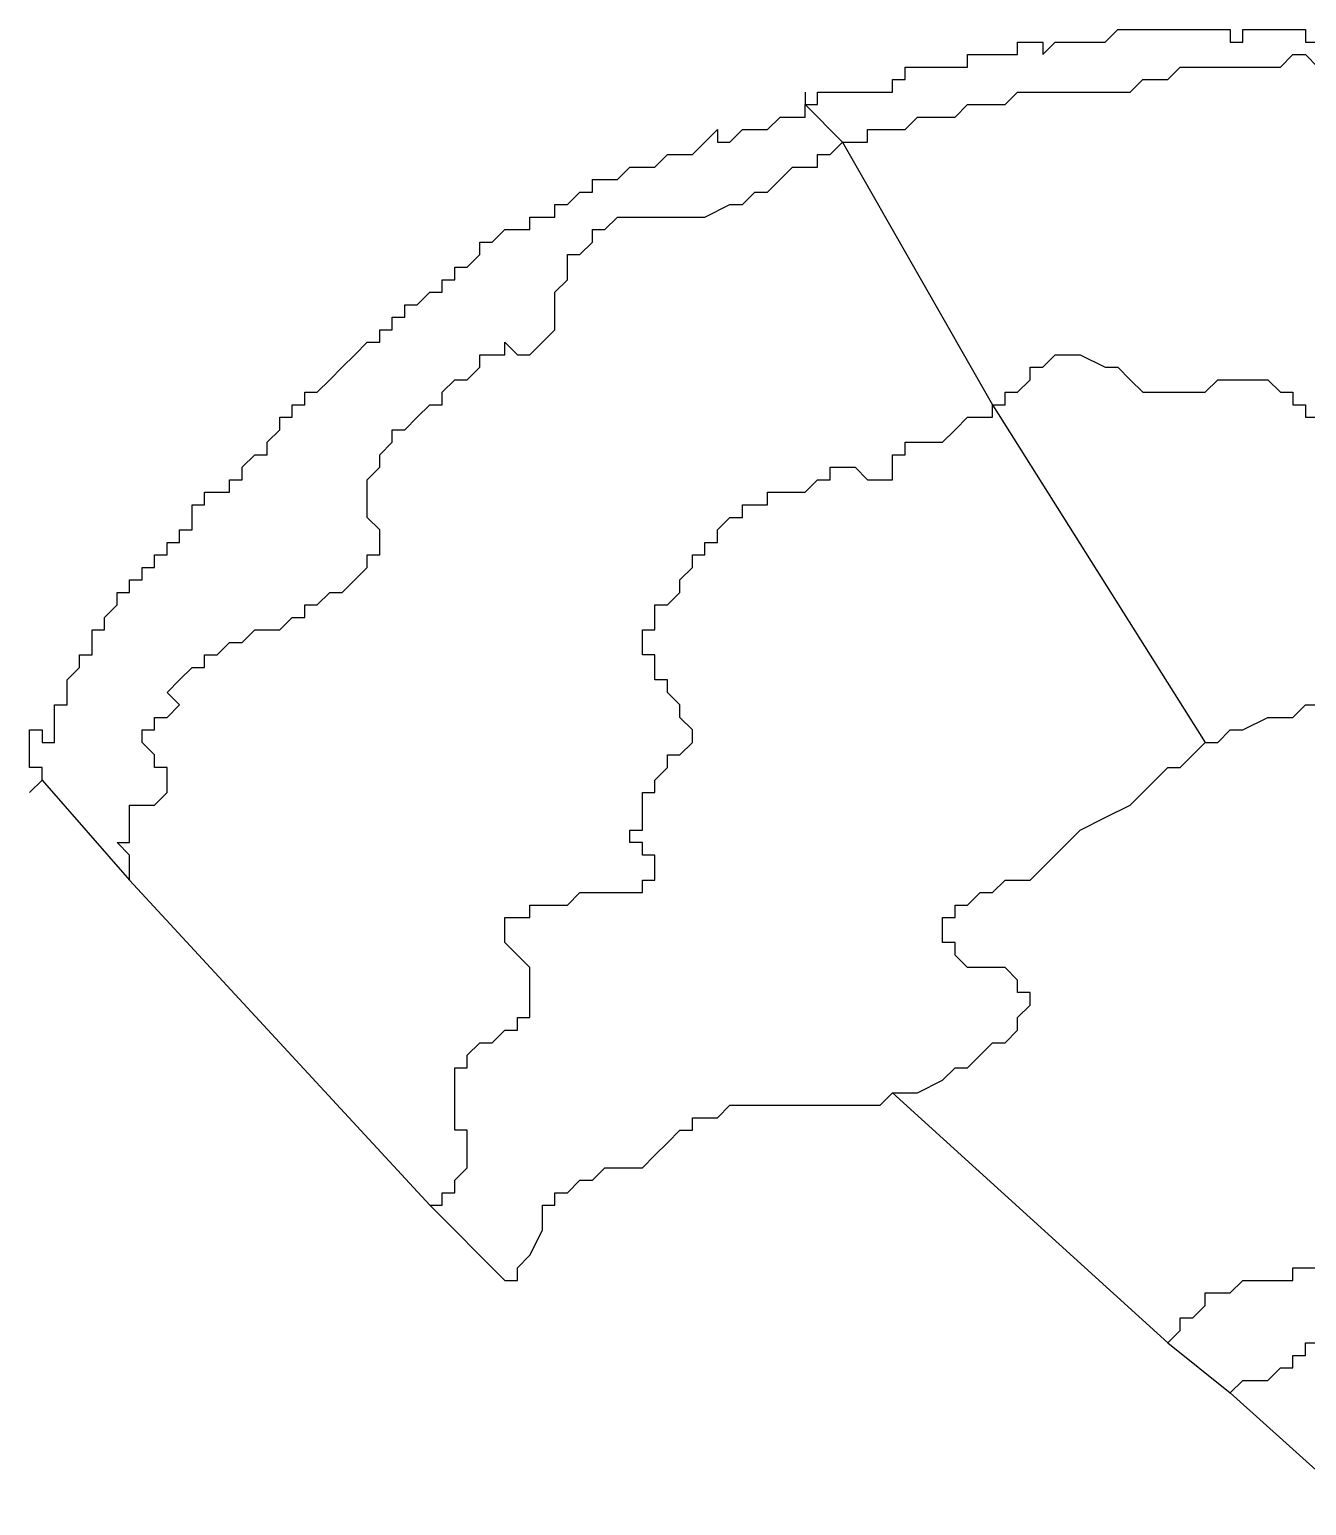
# Model space of a CAD drawing. Extents: x -79.2 to -65.2, y 32.5 to 44.8.
# Drawn here: x -79.18 to -78.159, y 32.74 to 33.92 of the extents above; entities that cross this region are included whole.
import ezdxf

# ---------------------------------------------------------------- set-up
doc = ezdxf.new("R2010")
doc.units = 0

msp = doc.modelspace()

# ---------------------------------------------------------------- linework, layer by layer
at = {"layer": '0FINSTR_G'}
for points in [[(-78.4, 33.9), (-78.39, 33.9), (-78.39, 33.9), (-78.39, 33.91), (-78.38, 33.91), (-78.38, 33.91), (-78.38, 33.91), (-78.37, 33.91), (-78.37, 33.9), (-78.37, 33.9), (-78.37, 33.9), (-78.36, 33.91), (-78.36, 33.91), (-78.36, 33.91), (-78.35, 33.91), (-78.35, 33.91), (-78.34, 33.91), (-78.34, 33.91), (-78.34, 33.91), (-78.33, 33.91), (-78.33, 33.91), (-78.33, 33.91), (-78.32, 33.91), (-78.32, 33.91), (-78.31, 33.92), (-78.31, 33.92), (-78.3, 33.92), (-78.3, 33.92), (-78.3, 33.92), (-78.29, 33.92), (-78.29, 33.92), (-78.29, 33.92), (-78.28, 33.92), (-78.28, 33.92), (-78.27, 33.92), (-78.27, 33.92), (-78.27, 33.92), (-78.26, 33.92), (-78.26, 33.92), (-78.25, 33.92), (-78.25, 33.92), (-78.25, 33.92), (-78.24, 33.92), (-78.24, 33.92), (-78.23, 33.92), (-78.23, 33.92), (-78.23, 33.92), (-78.22, 33.92), (-78.22, 33.92), (-78.22, 33.92), (-78.22, 33.92), (-78.22, 33.92), (-78.22, 33.92), (-78.22, 33.91), (-78.22, 33.91), (-78.21, 33.91), (-78.21, 33.92), (-78.21, 33.92), (-78.2, 33.92), (-78.2, 33.92), (-78.19, 33.92), (-78.19, 33.92), (-78.18, 33.92), (-78.18, 33.92), (-78.18, 33.92), (-78.17, 33.92), (-78.17, 33.92), (-78.16, 33.92), (-78.16, 33.91), (-78.16, 33.91), (-78.15, 33.91)], [(-78.56, 33.86), (-78.55, 33.86), (-78.55, 33.87), (-78.55, 33.87), (-78.54, 33.87), (-78.54, 33.87), (-78.53, 33.87), (-78.53, 33.87), (-78.53, 33.87), (-78.52, 33.87), (-78.52, 33.87), (-78.52, 33.87), (-78.51, 33.87), (-78.51, 33.87), (-78.51, 33.87), (-78.5, 33.87), (-78.5, 33.87), (-78.5, 33.87), (-78.49, 33.87), (-78.49, 33.88), (-78.48, 33.88), (-78.48, 33.88), (-78.48, 33.89), (-78.48, 33.89), (-78.47, 33.89), (-78.47, 33.89), (-78.47, 33.89), (-78.46, 33.89), (-78.46, 33.89), (-78.45, 33.89), (-78.45, 33.89), (-78.45, 33.89), (-78.44, 33.89), (-78.44, 33.89), (-78.43, 33.89), (-78.43, 33.9), (-78.42, 33.9), (-78.42, 33.9), (-78.41, 33.9), (-78.41, 33.9), (-78.41, 33.9), (-78.4, 33.9), (-78.4, 33.9)], [(-78.53, 33.83), (-78.53, 33.83), (-78.52, 33.83), (-78.51, 33.83), (-78.51, 33.83), (-78.51, 33.84), (-78.51, 33.84), (-78.5, 33.84), (-78.49, 33.84), (-78.49, 33.84), (-78.48, 33.84), (-78.47, 33.85), (-78.46, 33.85), (-78.45, 33.85), (-78.44, 33.85), (-78.43, 33.86), (-78.42, 33.86), (-78.42, 33.86), (-78.41, 33.86), (-78.4, 33.86), (-78.39, 33.87), (-78.39, 33.87), (-78.38, 33.87), (-78.37, 33.87), (-78.37, 33.87), (-78.36, 33.87), (-78.35, 33.87), (-78.34, 33.87), (-78.34, 33.87), (-78.33, 33.87), (-78.32, 33.87), (-78.32, 33.87), (-78.31, 33.87), (-78.31, 33.87), (-78.31, 33.87), (-78.3, 33.87), (-78.3, 33.87), (-78.29, 33.88), (-78.28, 33.88), (-78.28, 33.88), (-78.27, 33.88), (-78.27, 33.88), (-78.26, 33.89), (-78.25, 33.89), (-78.25, 33.89), (-78.24, 33.89), (-78.23, 33.89), (-78.22, 33.89), (-78.22, 33.89), (-78.22, 33.89), (-78.22, 33.89), (-78.21, 33.89), (-78.21, 33.89), (-78.2, 33.89), (-78.19, 33.89), (-78.19, 33.89), (-78.18, 33.89), (-78.17, 33.9), (-78.17, 33.9), (-78.16, 33.9), (-78.16, 33.9), (-78.15, 33.89)], [(-78.56, 33.87), (-78.56, 33.86)], [(-79.17, 33.32), (-79.17, 33.32), (-79.17, 33.33), (-79.17, 33.33), (-79.17, 33.33), (-79.18, 33.33), (-79.18, 33.34), (-79.18, 33.34), (-79.18, 33.34), (-79.18, 33.35), (-79.18, 33.35), (-79.18, 33.36), (-79.18, 33.36), (-79.17, 33.36), (-79.17, 33.35), (-79.17, 33.35), (-79.16, 33.35), (-79.16, 33.35), (-79.16, 33.36), (-79.16, 33.36), (-79.16, 33.36), (-79.16, 33.37), (-79.16, 33.37), (-79.16, 33.38), (-79.15, 33.38), (-79.15, 33.38), (-79.15, 33.39), (-79.15, 33.39), (-79.15, 33.39), (-79.15, 33.4), (-79.15, 33.4), (-79.15, 33.4), (-79.15, 33.4), (-79.14, 33.41), (-79.14, 33.41), (-79.14, 33.41), (-79.14, 33.42), (-79.13, 33.42), (-79.13, 33.42), (-79.13, 33.43), (-79.13, 33.43), (-79.13, 33.44), (-79.12, 33.44), (-79.12, 33.45), (-79.12, 33.45), (-79.12, 33.45), (-79.11, 33.46), (-79.11, 33.46), (-79.11, 33.46), (-79.11, 33.47), (-79.11, 33.47), (-79.1, 33.47), (-79.1, 33.48), (-79.1, 33.48), (-79.09, 33.48), (-79.09, 33.49), (-79.09, 33.49), (-79.08, 33.49), (-79.08, 33.49), (-79.08, 33.5), (-79.07, 33.5), (-79.07, 33.5), (-79.07, 33.51), (-79.06, 33.51), (-79.06, 33.52), (-79.06, 33.52), (-79.05, 33.52), (-79.05, 33.53), (-79.05, 33.53), (-79.05, 33.53), (-79.05, 33.54), (-79.05, 33.54), (-79.04, 33.54), (-79.04, 33.55), (-79.04, 33.55), (-79.03, 33.55), (-79.03, 33.55), (-79.03, 33.55), (-79.02, 33.55), (-79.02, 33.56), (-79.02, 33.56), (-79.01, 33.56), (-79.01, 33.57), (-79.01, 33.57), (-79, 33.58), (-79, 33.58), (-79, 33.58), (-78.99, 33.58), (-78.99, 33.59), (-78.99, 33.59), (-78.99, 33.59), (-78.98, 33.6), (-78.98, 33.6), (-78.98, 33.6), (-78.98, 33.61), (-78.97, 33.61), (-78.97, 33.61), (-78.97, 33.62), (-78.97, 33.62), (-78.96, 33.62), (-78.96, 33.62), (-78.96, 33.62), (-78.96, 33.63), (-78.95, 33.63), (-78.95, 33.63), (-78.95, 33.63), (-78.94, 33.64), (-78.94, 33.64), (-78.94, 33.64), (-78.94, 33.64), (-78.93, 33.65), (-78.93, 33.65), (-78.93, 33.65), (-78.93, 33.65), (-78.92, 33.66), (-78.92, 33.66), (-78.92, 33.66), (-78.91, 33.67), (-78.91, 33.67), (-78.9, 33.67), (-78.9, 33.68), (-78.9, 33.68), (-78.89, 33.68), (-78.89, 33.68), (-78.89, 33.69), (-78.88, 33.69), (-78.88, 33.69), (-78.88, 33.7), (-78.87, 33.7), (-78.87, 33.7), (-78.87, 33.7), (-78.86, 33.71), (-78.86, 33.71), (-78.85, 33.71), (-78.85, 33.71), (-78.85, 33.72), (-78.84, 33.72), (-78.84, 33.72), (-78.84, 33.72), (-78.84, 33.73), (-78.83, 33.73), (-78.83, 33.73), (-78.82, 33.74), (-78.82, 33.74), (-78.82, 33.74), (-78.82, 33.75), (-78.81, 33.75), (-78.81, 33.75), (-78.81, 33.75), (-78.8, 33.76), (-78.8, 33.76), (-78.79, 33.76), (-78.79, 33.76), (-78.78, 33.76), (-78.78, 33.76), (-78.78, 33.76), (-78.78, 33.77), (-78.77, 33.77), (-78.77, 33.77), (-78.76, 33.77), (-78.76, 33.78), (-78.75, 33.78), (-78.75, 33.78), (-78.75, 33.78), (-78.74, 33.79), (-78.74, 33.79), (-78.73, 33.79), (-78.73, 33.8), (-78.72, 33.8), (-78.72, 33.8), (-78.72, 33.8), (-78.71, 33.8), (-78.71, 33.8), (-78.7, 33.81), (-78.7, 33.81), (-78.69, 33.81), (-78.69, 33.81), (-78.69, 33.81), (-78.68, 33.81), (-78.68, 33.81), (-78.67, 33.82), (-78.67, 33.82), (-78.66, 33.82), (-78.66, 33.82), (-78.66, 33.82), (-78.65, 33.82), (-78.65, 33.82), (-78.64, 33.83), (-78.64, 33.83), (-78.64, 33.83), (-78.63, 33.84), (-78.63, 33.83), (-78.63, 33.83), (-78.62, 33.83), (-78.62, 33.83), (-78.62, 33.83), (-78.61, 33.84), (-78.61, 33.84), (-78.6, 33.84), (-78.6, 33.84), (-78.6, 33.84), (-78.59, 33.84), (-78.59, 33.84), (-78.58, 33.85), (-78.58, 33.85), (-78.57, 33.85), (-78.57, 33.85), (-78.57, 33.85), (-78.56, 33.85), (-78.56, 33.86), (-78.56, 33.86), (-78.56, 33.86), (-78.56, 33.86)], [(-78.56, 33.86), (-78.53, 33.83)], [(-79.1, 33.24), (-79.1, 33.24), (-79.1, 33.25), (-79.1, 33.26), (-79.1, 33.26), (-79.1, 33.26), (-79.11, 33.27), (-79.1, 33.27), (-79.1, 33.28), (-79.1, 33.28), (-79.1, 33.29), (-79.1, 33.29), (-79.1, 33.29), (-79.1, 33.29), (-79.1, 33.3), (-79.09, 33.3), (-79.09, 33.3), (-79.08, 33.3), (-79.08, 33.3), (-79.08, 33.3), (-79.07, 33.31), (-79.07, 33.31), (-79.07, 33.32), (-79.07, 33.32), (-79.07, 33.32), (-79.07, 33.33), (-79.08, 33.33), (-79.08, 33.34), (-79.08, 33.34), (-79.08, 33.34), (-79.09, 33.35), (-79.09, 33.35), (-79.09, 33.35), (-79.09, 33.36), (-79.08, 33.36), (-79.08, 33.37), (-79.08, 33.37), (-79.07, 33.37), (-79.07, 33.37), (-79.06, 33.38), (-79.06, 33.38), (-79.07, 33.39), (-79.06, 33.4), (-79.06, 33.4), (-79.06, 33.4), (-79.05, 33.41), (-79.05, 33.41), (-79.04, 33.41), (-79.04, 33.42), (-79.03, 33.42), (-79.02, 33.43), (-79.02, 33.43), (-79.01, 33.43), (-79, 33.44), (-78.99, 33.44), (-78.98, 33.44), (-78.98, 33.44), (-78.97, 33.45), (-78.97, 33.45), (-78.96, 33.45), (-78.96, 33.46), (-78.95, 33.46), (-78.95, 33.46), (-78.94, 33.47), (-78.93, 33.47), (-78.92, 33.48), (-78.92, 33.48), (-78.91, 33.49), (-78.91, 33.49), (-78.91, 33.49), (-78.91, 33.5), (-78.9, 33.5), (-78.9, 33.51), (-78.9, 33.51), (-78.9, 33.52), (-78.91, 33.53), (-78.91, 33.54), (-78.91, 33.54), (-78.91, 33.55), (-78.91, 33.56), (-78.91, 33.56), (-78.91, 33.56), (-78.9, 33.57), (-78.9, 33.58), (-78.9, 33.58), (-78.89, 33.59), (-78.89, 33.6), (-78.88, 33.6), (-78.87, 33.61), (-78.86, 33.62), (-78.85, 33.62), (-78.85, 33.63), (-78.84, 33.64), (-78.83, 33.64), (-78.82, 33.65), (-78.82, 33.66), (-78.81, 33.66), (-78.81, 33.66), (-78.8, 33.66), (-78.8, 33.67), (-78.79, 33.66), (-78.78, 33.66), (-78.78, 33.66), (-78.77, 33.67), (-78.77, 33.67), (-78.77, 33.67), (-78.76, 33.68), (-78.76, 33.68), (-78.76, 33.69), (-78.76, 33.69), (-78.76, 33.7), (-78.76, 33.71), (-78.75, 33.72), (-78.75, 33.73), (-78.75, 33.74), (-78.74, 33.74), (-78.73, 33.75), (-78.73, 33.76), (-78.72, 33.76), (-78.72, 33.76), (-78.71, 33.77), (-78.71, 33.77), (-78.71, 33.77), (-78.7, 33.77), (-78.69, 33.77), (-78.68, 33.77), (-78.67, 33.77), (-78.66, 33.77), (-78.66, 33.77), (-78.65, 33.77), (-78.65, 33.77), (-78.64, 33.77), (-78.64, 33.77), (-78.62, 33.78), (-78.62, 33.78), (-78.61, 33.78), (-78.61, 33.78), (-78.61, 33.78), (-78.6, 33.79), (-78.59, 33.79), (-78.58, 33.8), (-78.58, 33.8), (-78.57, 33.81), (-78.55, 33.81), (-78.55, 33.82), (-78.54, 33.82), (-78.54, 33.82), (-78.53, 33.83)], [(-78.53, 33.83), (-78.41, 33.62)], [(-78.41, 33.62), (-78.4, 33.62), (-78.4, 33.62), (-78.4, 33.63), (-78.39, 33.63), (-78.39, 33.63), (-78.38, 33.64), (-78.38, 33.65), (-78.37, 33.65), (-78.36, 33.66), (-78.36, 33.66), (-78.36, 33.66), (-78.36, 33.66), (-78.35, 33.66), (-78.34, 33.66), (-78.34, 33.66), (-78.34, 33.66), (-78.32, 33.65), (-78.31, 33.65), (-78.31, 33.65), (-78.3, 33.64), (-78.3, 33.64), (-78.3, 33.64), (-78.29, 33.63), (-78.28, 33.63), (-78.28, 33.63), (-78.27, 33.63), (-78.26, 33.63), (-78.26, 33.63), (-78.25, 33.63), (-78.24, 33.63), (-78.24, 33.63), (-78.23, 33.64), (-78.22, 33.64), (-78.21, 33.64), (-78.2, 33.64), (-78.2, 33.64), (-78.19, 33.64), (-78.19, 33.64), (-78.18, 33.63), (-78.17, 33.63), (-78.17, 33.62), (-78.17, 33.62), (-78.17, 33.62), (-78.16, 33.62), (-78.16, 33.61), (-78.15, 33.61)], [(-78.86, 32.98), (-78.85, 32.98), (-78.85, 32.99), (-78.84, 32.99), (-78.84, 33), (-78.84, 33), (-78.83, 33.01), (-78.83, 33.02), (-78.83, 33.03), (-78.83, 33.03), (-78.83, 33.04), (-78.84, 33.04), (-78.84, 33.05), (-78.84, 33.06), (-78.84, 33.06), (-78.84, 33.07), (-78.84, 33.07), (-78.84, 33.08), (-78.84, 33.08), (-78.84, 33.09), (-78.83, 33.09), (-78.83, 33.1), (-78.82, 33.11), (-78.81, 33.11), (-78.81, 33.11), (-78.8, 33.12), (-78.79, 33.12), (-78.79, 33.13), (-78.78, 33.13), (-78.78, 33.13), (-78.78, 33.14), (-78.78, 33.15), (-78.78, 33.16), (-78.78, 33.16), (-78.78, 33.17), (-78.79, 33.18), (-78.79, 33.18), (-78.8, 33.19), (-78.8, 33.19), (-78.8, 33.2), (-78.8, 33.2), (-78.8, 33.21), (-78.8, 33.21), (-78.79, 33.21), (-78.79, 33.21), (-78.78, 33.21), (-78.78, 33.22), (-78.77, 33.22), (-78.76, 33.22), (-78.75, 33.22), (-78.74, 33.23), (-78.74, 33.23), (-78.73, 33.23), (-78.72, 33.23), (-78.71, 33.23), (-78.7, 33.23), (-78.69, 33.23), (-78.69, 33.24), (-78.68, 33.24), (-78.68, 33.25), (-78.68, 33.25), (-78.68, 33.25), (-78.68, 33.26), (-78.69, 33.26), (-78.69, 33.27), (-78.7, 33.27), (-78.7, 33.28), (-78.69, 33.28), (-78.69, 33.29), (-78.69, 33.29), (-78.69, 33.3), (-78.69, 33.31), (-78.68, 33.31), (-78.68, 33.32), (-78.67, 33.33), (-78.67, 33.34), (-78.66, 33.34), (-78.66, 33.34), (-78.65, 33.35), (-78.65, 33.36), (-78.65, 33.36), (-78.65, 33.36), (-78.65, 33.36), (-78.66, 33.37), (-78.66, 33.38), (-78.67, 33.39), (-78.67, 33.4), (-78.68, 33.4), (-78.68, 33.41), (-78.68, 33.41), (-78.68, 33.42), (-78.68, 33.42), (-78.68, 33.42), (-78.69, 33.42), (-78.69, 33.43), (-78.69, 33.44), (-78.68, 33.44), (-78.68, 33.45), (-78.68, 33.46), (-78.67, 33.46), (-78.66, 33.47), (-78.66, 33.48), (-78.65, 33.49), (-78.65, 33.49), (-78.65, 33.5), (-78.64, 33.5), (-78.64, 33.51), (-78.63, 33.51), (-78.63, 33.52), (-78.62, 33.53), (-78.62, 33.53), (-78.61, 33.53), (-78.61, 33.53), (-78.61, 33.54), (-78.6, 33.54), (-78.6, 33.54), (-78.59, 33.54), (-78.59, 33.55), (-78.58, 33.55), (-78.57, 33.55), (-78.57, 33.55), (-78.56, 33.55), (-78.56, 33.55), (-78.55, 33.56), (-78.54, 33.56), (-78.54, 33.57), (-78.53, 33.57), (-78.53, 33.57), (-78.53, 33.57), (-78.52, 33.57), (-78.52, 33.57), (-78.52, 33.57), (-78.51, 33.56), (-78.5, 33.56), (-78.5, 33.56), (-78.5, 33.56), (-78.49, 33.56), (-78.49, 33.56), (-78.49, 33.57), (-78.49, 33.57), (-78.49, 33.57), (-78.49, 33.58), (-78.48, 33.58), (-78.48, 33.59), (-78.48, 33.59), (-78.47, 33.59), (-78.47, 33.59), (-78.46, 33.59), (-78.45, 33.59), (-78.45, 33.59), (-78.45, 33.59), (-78.44, 33.6), (-78.43, 33.61), (-78.43, 33.61), (-78.42, 33.61), (-78.42, 33.61), (-78.42, 33.61), (-78.41, 33.61), (-78.41, 33.62), (-78.41, 33.62)], [(-78.41, 33.62), (-78.24, 33.35)], [(-78.24, 33.35), (-78.24, 33.35), (-78.23, 33.35), (-78.22, 33.36), (-78.21, 33.36), (-78.19, 33.37), (-78.18, 33.37), (-78.17, 33.37), (-78.16, 33.38), (-78.15, 33.38)], [(-78.49, 33.07), (-78.48, 33.07), (-78.47, 33.07), (-78.47, 33.07), (-78.45, 33.08), (-78.45, 33.08), (-78.44, 33.09), (-78.43, 33.09), (-78.43, 33.09), (-78.42, 33.1), (-78.42, 33.1), (-78.41, 33.11), (-78.4, 33.11), (-78.39, 33.12), (-78.39, 33.13), (-78.38, 33.14), (-78.38, 33.15), (-78.39, 33.15), (-78.39, 33.16), (-78.4, 33.17), (-78.4, 33.17), (-78.41, 33.17), (-78.42, 33.17), (-78.43, 33.17), (-78.43, 33.17), (-78.44, 33.18), (-78.44, 33.18), (-78.44, 33.19), (-78.45, 33.19), (-78.45, 33.2), (-78.45, 33.2), (-78.45, 33.21), (-78.44, 33.21), (-78.44, 33.22), (-78.43, 33.22), (-78.42, 33.23), (-78.42, 33.23), (-78.41, 33.23), (-78.41, 33.23), (-78.4, 33.24), (-78.4, 33.24), (-78.4, 33.24), (-78.39, 33.24), (-78.38, 33.24), (-78.37, 33.25), (-78.36, 33.26), (-78.36, 33.26), (-78.35, 33.27), (-78.35, 33.27), (-78.34, 33.28), (-78.32, 33.29), (-78.3, 33.3), (-78.29, 33.31), (-78.29, 33.31), (-78.29, 33.31), (-78.28, 33.32), (-78.28, 33.32), (-78.27, 33.33), (-78.26, 33.33), (-78.25, 33.34), (-78.24, 33.35)], [(-78.24, 33.35), (-78.24, 33.35)], [(-79.18, 33.31), (-79.17, 33.32), (-79.17, 33.32), (-79.17, 33.32)], [(-79.17, 33.32), (-79.1, 33.24)], [(-79.1, 33.24), (-78.86, 32.98)], [(-78.8, 32.92), (-78.79, 32.92), (-78.79, 32.93), (-78.78, 32.94), (-78.77, 32.96), (-78.77, 32.97), (-78.77, 32.98), (-78.76, 32.98), (-78.76, 32.99), (-78.75, 32.99), (-78.75, 32.99), (-78.74, 33), (-78.74, 33), (-78.73, 33), (-78.73, 33), (-78.72, 33.01), (-78.71, 33.01), (-78.71, 33.01), (-78.71, 33.01), (-78.7, 33.01), (-78.69, 33.01), (-78.68, 33.02), (-78.68, 33.02), (-78.67, 33.03), (-78.66, 33.04), (-78.65, 33.04), (-78.65, 33.04), (-78.65, 33.05), (-78.65, 33.05), (-78.64, 33.05), (-78.63, 33.05), (-78.62, 33.06), (-78.61, 33.06), (-78.6, 33.06), (-78.59, 33.06), (-78.58, 33.06), (-78.57, 33.06), (-78.56, 33.06), (-78.55, 33.06), (-78.54, 33.06), (-78.53, 33.06), (-78.53, 33.06), (-78.53, 33.06), (-78.52, 33.06), (-78.51, 33.06), (-78.5, 33.06), (-78.49, 33.07), (-78.49, 33.07)], [(-78.49, 33.07), (-78.27, 32.87)], [(-78.86, 32.98), (-78.8, 32.92)], [(-78.27, 32.87), (-78.26, 32.88), (-78.26, 32.88), (-78.26, 32.89), (-78.25, 32.89), (-78.25, 32.89), (-78.25, 32.89), (-78.24, 32.9), (-78.24, 32.91), (-78.23, 32.91), (-78.22, 32.91), (-78.21, 32.92), (-78.2, 32.92), (-78.19, 32.92), (-78.19, 32.92), (-78.18, 32.92), (-78.17, 32.92), (-78.17, 32.93), (-78.16, 32.93), (-78.15, 32.93)], [(-78.27, 32.87), (-78.27, 32.87), (-78.27, 32.87)], [(-78.27, 32.87), (-78.22, 32.83)], [(-78.22, 32.83), (-78.21, 32.84), (-78.2, 32.84), (-78.19, 32.84), (-78.18, 32.85), (-78.17, 32.85), (-78.17, 32.86), (-78.16, 32.86), (-78.16, 32.87), (-78.15, 32.87)], [(-78.22, 32.83), (-78.12, 32.74)]]:
    msp.add_lwpolyline(points, dxfattribs=at)

doc.saveas('drawing.dxf')
